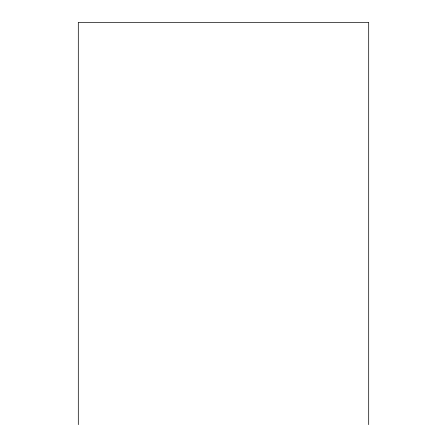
<?xml version="1.0" encoding="UTF-8"?>
<svg xmlns="http://www.w3.org/2000/svg" width="447" height="447" viewBox="0 0 447 447"><rect width="100%" height="100%" fill="white"/><g stroke="black" fill="none" stroke-linecap="round" stroke-linejoin="round"><path stroke-width="0.67" d="M368.691 424.65L368.691 22.35L78.309 22.35L78.309 424.65"/></g></svg>
